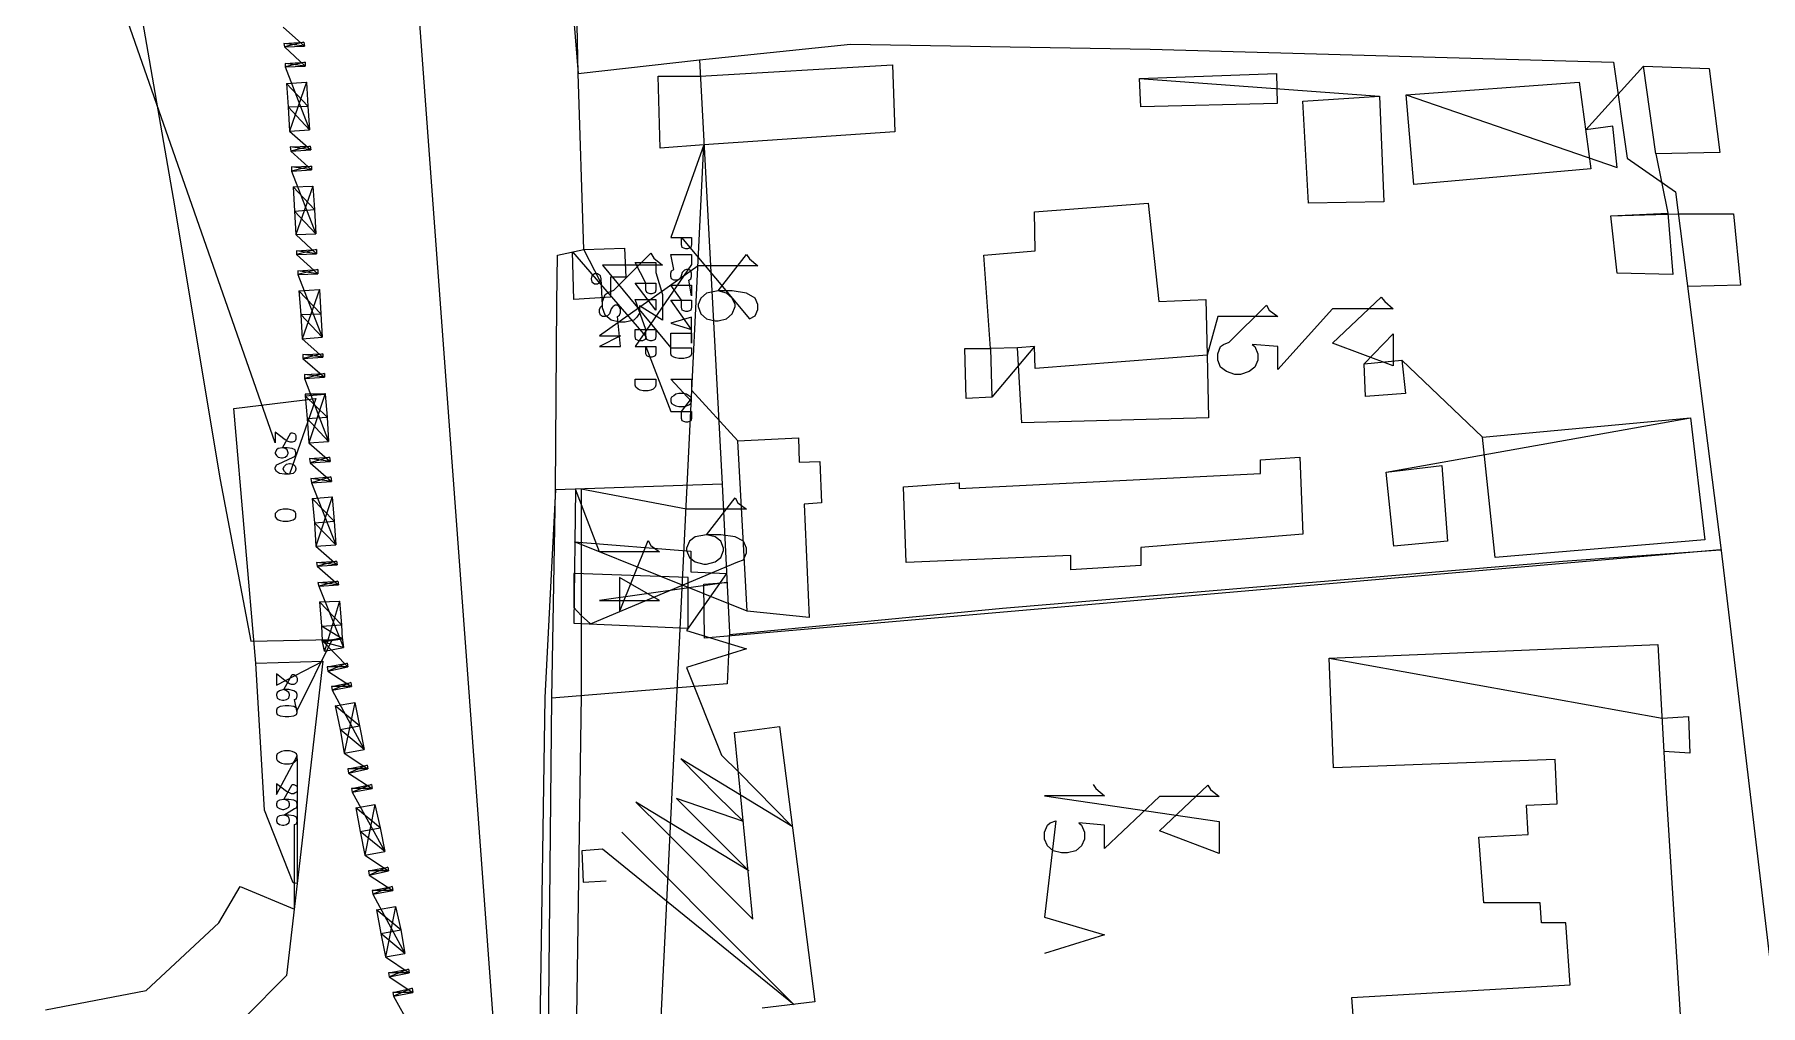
# Model space of a CAD drawing. Header units: metres. Extents: x 0 to 805, y 0 to 1107.
# Drawn here: x 180.3 to 334, y 172.6 to 259.1 of the extents above; entities that cross this region are included whole.
import ezdxf

# ---------------------------------------------------------------- set-up
doc = ezdxf.new("R2010")
doc.units = ezdxf.units.M
doc.layers.add('GUIDES', color=8, linetype='Continuous')
doc.layers.add('ROADS', color=7, linetype='Continuous')

msp = doc.modelspace()

# ---------------------------------------------------------------- linework, layer by layer
at = {"layer": 'GUIDES'}
for points in [[(204.34, 258.05), (202.49, 258.3), (204.27, 258.43), (204.34, 258.05)], [(202.56, 257.99), (204.34, 258.05), (202.49, 258.3), (202.56, 257.99)], [(204.4, 256.27), (202.62, 256.53), (204.4, 256.65), (204.4, 256.27)], [(202.62, 256.21), (204.4, 256.27), (202.62, 256.53), (202.62, 256.21)], [(290.89, 255.64), (290.95, 252.97), (278.82, 252.65), (278.69, 255.19), (290.89, 255.64)], [(323.59, 256.27), (329.43, 256.08), (330.38, 248.59), (324.67, 248.46), (323.59, 256.27)], [(204.65, 252.72), (202.75, 254.75), (204.53, 254.87), (204.65, 252.72)], [(202.88, 252.65), (204.65, 252.72), (202.75, 254.75), (202.88, 252.65)], [(317.87, 254.87), (318.89, 247.13), (303.14, 245.73), (302.44, 253.73), (317.87, 254.87)], [(204.78, 250.62), (202.88, 252.65), (204.65, 252.72), (204.78, 250.62)], [(203, 250.49), (204.78, 250.62), (202.88, 252.65), (203, 250.49)], [(300.09, 253.6), (300.47, 244.21), (293.74, 244.08), (293.24, 253.16), (300.09, 253.6)], [(204.91, 248.84), (203.07, 249.1), (204.84, 249.16), (204.91, 248.84)], [(203.13, 248.72), (204.91, 248.84), (203.07, 249.1), (203.13, 248.72)], [(204.97, 247.06), (203.19, 247.32), (204.97, 247.38), (204.97, 247.06)], [(203.19, 246.94), (204.97, 247.06), (203.19, 247.32), (203.19, 246.94)], [(205.22, 243.51), (203.32, 245.54), (205.1, 245.6), (205.22, 243.51)], [(203.45, 243.38), (205.22, 243.51), (203.32, 245.54), (203.45, 243.38)], [(205.35, 241.35), (203.45, 243.38), (205.22, 243.51), (205.35, 241.35)], [(203.57, 241.29), (205.35, 241.35), (203.45, 243.38), (203.57, 241.29)], [(267.84, 231.19), (265.42, 231.13), (264.85, 239.44), (269.42, 239.83), (269.36, 243.32), (279.46, 244.08), (280.41, 235.32), (284.6, 235.51), (284.73, 230.55), (269.42, 229.35), (269.36, 231.32), (267.84, 231.19)], [(325.75, 243.19), (326.19, 237.73), (321.24, 237.86), (320.67, 242.94), (325.75, 243.19)], [(205.42, 239.57), (203.64, 239.83), (205.42, 239.95), (205.42, 239.57)], [(203.64, 239.51), (205.42, 239.57), (203.64, 239.83), (203.64, 239.51)], [(205.54, 237.79), (203.76, 238.05), (205.54, 238.17), (205.54, 237.79)], [(203.76, 237.73), (205.54, 237.79), (203.76, 238.05), (203.76, 237.73)], [(230.75, 237.35), (230.69, 237.6), (230.43, 237.79), (230.18, 237.79), (229.93, 237.6), (229.86, 237.35), (229.93, 237.09), (230.18, 236.9), (230.43, 236.9), (230.69, 237.09), (230.75, 237.35)], [(205.8, 234.24), (203.83, 236.27), (205.67, 236.4), (205.8, 234.24)], [(204.02, 234.17), (205.8, 234.24), (203.83, 236.27), (204.02, 234.17)], [(205.92, 232.14), (204.02, 234.17), (205.8, 234.24), (205.92, 232.14)], [(204.15, 232.01), (205.92, 232.14), (204.02, 234.17), (204.15, 232.01)], [(205.99, 230.36), (204.21, 230.62), (205.99, 230.68), (205.99, 230.36)], [(204.21, 230.24), (205.99, 230.36), (204.21, 230.62), (204.21, 230.24)], [(236.97, 231.19), (238.82, 231.19), (238.82, 230.68), (238.75, 230.49), (238.56, 230.36), (238.37, 230.3), (238.12, 230.24), (237.67, 230.24), (237.42, 230.3), (237.23, 230.36), (237.04, 230.49), (236.97, 230.68), (236.97, 231.19)], [(265.42, 231.13), (265.55, 226.81), (263.26, 226.68), (263.14, 231.13), (265.42, 231.13)], [(302.06, 230.11), (302.38, 227.13), (298.82, 226.87), (298.7, 229.79), (302.06, 230.11)], [(206.11, 228.59), (204.34, 228.84), (206.11, 228.9), (206.11, 228.59)], [(204.34, 228.46), (206.11, 228.59), (204.34, 228.84), (204.34, 228.46)], [(233.8, 228.4), (235.64, 228.4), (235.64, 227.89), (235.58, 227.7), (235.39, 227.51), (235.2, 227.44), (234.94, 227.38), (234.5, 227.38), (234.24, 227.44), (234.05, 227.51), (233.86, 227.7), (233.8, 227.89), (233.8, 228.4)], [(206.18, 227.06), (204.4, 227.06), (206.18, 227.13), (206.18, 227.06)], [(206.37, 225.03), (204.4, 226.93), (206.18, 227.06), (206.37, 225.03)], [(204.4, 226.93), (206.18, 227.06), (204.4, 227.06), (204.4, 226.93)], [(204.59, 224.9), (206.37, 225.03), (204.4, 226.93), (204.59, 224.9)], [(238.82, 226.68), (238.75, 226.81), (238.56, 226.93), (238.37, 227.06), (238.12, 227.13), (237.67, 227.13), (237.42, 227.06), (237.23, 226.93), (237.04, 226.81), (236.97, 226.68), (236.97, 226.43), (237.04, 226.24), (237.23, 226.11), (237.42, 226.05), (237.67, 225.98), (238.12, 225.98), (238.37, 226.05), (238.56, 226.11), (238.75, 226.24), (238.82, 226.43), (238.82, 226.68)], [(206.49, 222.87), (204.59, 224.9), (206.37, 225.03), (206.49, 222.87)], [(204.72, 222.74), (206.49, 222.87), (204.59, 224.9), (204.72, 222.74)], [(327.78, 224.97), (329.05, 214.11), (310.38, 212.52), (309.24, 223.25), (327.78, 224.97)], [(242.94, 222.93), (248.34, 223.19), (248.4, 221.03), (250.25, 221.09), (250.37, 217.41), (248.85, 217.28), (249.29, 207.19), (243.77, 207.76), (242.94, 222.93)], [(206.62, 221.09), (204.78, 221.35), (206.56, 221.47), (206.62, 221.09)], [(204.84, 220.97), (206.62, 221.09), (204.78, 221.35), (204.84, 220.97)], [(292.98, 221.47), (293.24, 214.62), (278.82, 213.41), (278.82, 211.82), (272.6, 211.44), (272.6, 212.71), (257.93, 212.08), (257.68, 218.81), (262.63, 219.19), (262.63, 218.68), (289.49, 220.01), (289.49, 221.22), (292.98, 221.47)], [(305.62, 220.71), (306.13, 213.98), (301.36, 213.54), (300.67, 220.14), (305.62, 220.71)], [(206.75, 219.31), (204.91, 219.57), (206.69, 219.7), (206.75, 219.31)], [(204.97, 219.19), (206.75, 219.31), (204.91, 219.57), (204.97, 219.19)], [(203.57, 216.46), (203.51, 216.58), (203.32, 216.71), (203.13, 216.77), (202.88, 216.84), (202.43, 216.84), (202.18, 216.77), (201.99, 216.71), (201.86, 216.58), (201.73, 216.46), (201.73, 216.14), (201.86, 216.01), (201.99, 215.89), (202.18, 215.82), (202.43, 215.76), (202.88, 215.76), (203.13, 215.82), (203.32, 215.89), (203.51, 216.01), (203.57, 216.14), (203.57, 216.46)], [(207, 215.76), (205.03, 217.79), (206.81, 217.92), (207, 215.76)], [(205.22, 215.63), (207, 215.76), (205.03, 217.79), (205.22, 215.63)], [(207.13, 213.66), (205.22, 215.63), (207, 215.76), (207.13, 213.66)], [(205.35, 213.54), (207.13, 213.66), (205.22, 215.63), (205.35, 213.54)], [(207.26, 211.89), (205.42, 212.08), (207.19, 212.2), (207.26, 211.89)], [(205.48, 211.76), (207.26, 211.89), (205.42, 212.08), (205.48, 211.76)], [(207.38, 210.11), (205.54, 210.3), (207.32, 210.42), (207.38, 210.11)], [(205.61, 209.98), (207.38, 210.11), (205.54, 210.3), (205.61, 209.98)], [(207.64, 206.55), (205.67, 208.58), (207.45, 208.65), (207.64, 206.55)], [(205.86, 206.42), (207.64, 206.55), (205.67, 208.58), (205.86, 206.42)], [(207.7, 205.28), (205.86, 206.42), (207.64, 206.55), (207.7, 205.28)], [(205.92, 205.15), (207.7, 205.28), (205.86, 206.42), (205.92, 205.15)], [(207.83, 204.52), (205.92, 205.03), (207.7, 205.41), (207.83, 204.52)], [(206.11, 204.2), (207.83, 204.52), (205.92, 205.03), (206.11, 204.2)], [(324.86, 204.77), (325.56, 192.01), (327.27, 165.21), (298.32, 163.75), (297.62, 173.34), (317.05, 174.48), (316.67, 180.01), (314.51, 180.01), (314.38, 181.79), (309.36, 181.79), (308.92, 187.63), (313.3, 187.88), (313.17, 190.49), (315.91, 190.61), (315.71, 194.55), (295.97, 193.79), (295.59, 203.57), (324.86, 204.77)], [(205.99, 203.31), (203.7, 183.5), (203.32, 183.56), (200.78, 190.04), (200.02, 203.12), (205.99, 203.31)], [(208.21, 202.8), (206.37, 202.8), (208.15, 203.12), (208.21, 202.8)], [(206.43, 202.42), (208.21, 202.8), (206.37, 202.8), (206.43, 202.42)], [(208.53, 201.03), (206.75, 201.03), (208.46, 201.41), (208.53, 201.03)], [(206.81, 200.71), (208.53, 201.03), (206.75, 201.03), (206.81, 200.71)], [(203.7, 198.93), (203.64, 199.12), (203.38, 199.25), (202.94, 199.31), (202.62, 199.31), (202.18, 199.25), (201.92, 199.12), (201.86, 198.93), (201.86, 198.74), (201.92, 198.55), (202.18, 198.42), (202.62, 198.36), (202.94, 198.36), (203.38, 198.42), (203.64, 198.55), (203.7, 198.74), (203.7, 198.93)], [(209.23, 197.53), (207.07, 199.31), (208.84, 199.63), (209.23, 197.53)], [(207.51, 197.22), (209.23, 197.53), (207.07, 199.31), (207.51, 197.22)], [(209.67, 195.44), (207.51, 197.22), (209.23, 197.53), (209.67, 195.44)], [(207.89, 195.12), (209.67, 195.44), (207.51, 197.22), (207.89, 195.12)], [(203.7, 194.87), (203.64, 195.06), (203.45, 195.18), (203.26, 195.25), (203, 195.31), (202.56, 195.31), (202.3, 195.25), (202.11, 195.18), (201.92, 195.06), (201.86, 194.87), (201.86, 194.61), (201.92, 194.49), (202.11, 194.3), (202.3, 194.23), (202.56, 194.17), (203, 194.17), (203.26, 194.23), (203.45, 194.3), (203.64, 194.49), (203.7, 194.61), (203.7, 194.87)], [(209.99, 193.72), (208.21, 193.72), (209.92, 194.04), (209.99, 193.72)], [(208.27, 193.34), (209.99, 193.72), (208.21, 193.72), (208.27, 193.34)], [(210.37, 191.95), (208.53, 191.95), (210.3, 192.33), (210.37, 191.95)], [(208.59, 191.63), (210.37, 191.95), (208.53, 191.95), (208.59, 191.63)], [(211.07, 188.45), (208.91, 190.23), (210.62, 190.55), (211.07, 188.45)], [(209.29, 188.14), (211.07, 188.45), (208.91, 190.23), (209.29, 188.14)], [(211.51, 186.36), (209.29, 188.14), (211.07, 188.45), (211.51, 186.36)], [(209.73, 186.04), (211.51, 186.36), (209.29, 188.14), (209.73, 186.04)], [(211.83, 184.64), (210.05, 184.64), (211.77, 184.96), (211.83, 184.64)], [(210.11, 184.26), (211.83, 184.64), (210.05, 184.64), (210.11, 184.26)], [(212.21, 182.87), (210.37, 182.87), (212.15, 183.25), (212.21, 182.87)], [(210.43, 182.55), (212.21, 182.87), (210.37, 182.87), (210.43, 182.55)], [(212.91, 179.37), (210.75, 181.15), (212.46, 181.47), (212.91, 179.37)], [(211.13, 179.06), (212.91, 179.37), (210.75, 181.15), (211.13, 179.06)], [(213.29, 177.28), (211.13, 179.06), (212.91, 179.37), (213.29, 177.28)], [(211.57, 176.96), (213.29, 177.28), (211.13, 179.06), (211.57, 176.96)], [(213.67, 175.56), (211.83, 175.56), (213.61, 175.88), (213.67, 175.56)], [(211.89, 175.18), (213.67, 175.56), (211.83, 175.56), (211.89, 175.18)], [(213.99, 173.79), (212.21, 173.79), (213.92, 174.17), (213.99, 173.79)], [(212.27, 173.47), (213.99, 173.79), (212.21, 173.79), (212.27, 173.47)]]:
    msp.add_lwpolyline(points, close=True, dxfattribs=at)
at = {"layer": 'ROADS'}
for points in [[(224.78, 122.48), (199.7, 462.08)], [(219.7, 365.94), (228.72, 255.64), (239.51, 256.84), (241.55, 219.06), (226.69, 218.55), (226.81, 235.25), (226.88, 239.44), (229.23, 239.95), (228.72, 255.64), (228.21, 280.08)], [(189.03, 265.42), (192.65, 244.52), (196.84, 219.44), (199.57, 205.09), (206.81, 205.22), (203.7, 198.93), (203.64, 199.12), (203.38, 199.25), (202.94, 199.31), (202.62, 199.31), (202.18, 199.25), (201.92, 199.12), (201.86, 198.93), (201.86, 198.74), (201.92, 198.55), (202.18, 198.42), (202.62, 198.36), (202.94, 198.36), (203.38, 198.42), (203.64, 198.55), (203.7, 198.74), (203.45, 199.88), (203.64, 199.95), (203.7, 200.2), (203.7, 200.33), (203.64, 200.52), (203.38, 200.65), (202.94, 200.77), (202.49, 200.77), (202.11, 200.65), (201.92, 200.52), (201.86, 200.33), (201.86, 200.26), (201.92, 200.01), (202.11, 199.88), (202.37, 199.82), (202.49, 199.82), (202.75, 199.88), (202.94, 200.01), (203, 200.26), (203, 200.33), (202.94, 200.52), (202.75, 200.65), (202.49, 200.77), (203.26, 202.11), (203.38, 202.11), (203.51, 202.04), (203.64, 201.92), (203.7, 201.79), (203.7, 201.53), (203.64, 201.41), (203.51, 201.28), (203.38, 201.22), (203.19, 201.22), (203, 201.28), (202.75, 201.47), (201.86, 202.17), (201.86, 201.15), (205.99, 203.31), (203.7, 183.5), (203.32, 183.56), (200.78, 190.04), (200.02, 203.12), (198.05, 225.79), (205.35, 226.68), (203, 219.95), (202.75, 220.01), (202.56, 220.2), (202.43, 220.39), (202.43, 220.46), (202.56, 220.65), (202.75, 220.84), (203, 220.9), (203.07, 220.9), (203.32, 220.84), (203.51, 220.65), (203.57, 220.46), (203.57, 220.39), (203.51, 220.2), (203.32, 220.01), (203, 219.95), (202.56, 219.95), (202.11, 220.01), (201.86, 220.2), (201.73, 220.39), (201.73, 220.52), (201.86, 220.78), (201.99, 220.84), (203.32, 221.47), (203.51, 221.54), (203.57, 221.73), (203.57, 221.85), (203.51, 222.11), (203.26, 222.24), (202.81, 222.3), (202.37, 222.3), (201.99, 222.24), (201.86, 222.11), (201.73, 221.85), (201.73, 221.79), (201.86, 221.6), (201.99, 221.47), (202.3, 221.41), (202.37, 221.41), (202.62, 221.47), (202.81, 221.6), (202.88, 221.79), (202.88, 221.85), (202.81, 222.11), (202.62, 222.24), (202.37, 222.3), (203.13, 223.63), (203.26, 223.63), (203.45, 223.57), (203.51, 223.51), (203.57, 223.38), (203.57, 223.06), (203.51, 222.93), (203.45, 222.87), (203.26, 222.81), (203.07, 222.81), (202.88, 222.87), (202.62, 223), (201.73, 223.7), (201.73, 222.74), (176.78, 294.05)], [(202.43, 259.76), (204.34, 258.05), (202.49, 258.3), (204.27, 258.43), (202.56, 257.99), (204.4, 256.27), (202.62, 256.53), (204.4, 256.65), (202.62, 256.21), (204.78, 250.62), (202.88, 252.65), (204.65, 252.72), (202.75, 254.75), (204.53, 254.87), (203, 250.49), (204.91, 248.84), (203.07, 249.1), (204.84, 249.16), (203.13, 248.72), (204.97, 247.06), (203.19, 247.32), (204.97, 247.38), (203.19, 246.94), (205.35, 241.35), (203.45, 243.38), (205.22, 243.51), (203.32, 245.54), (205.1, 245.6), (203.57, 241.29), (205.42, 239.57), (203.64, 239.83), (205.42, 239.95), (203.64, 239.51), (205.54, 237.79), (203.76, 238.05), (205.54, 238.17), (203.76, 237.73), (205.92, 232.14), (204.02, 234.17), (205.8, 234.24), (203.83, 236.27), (205.67, 236.4), (204.15, 232.01), (205.99, 230.36), (204.21, 230.62), (205.99, 230.68), (204.21, 230.24), (206.11, 228.59), (204.34, 228.84), (206.11, 228.9), (204.34, 228.46), (206.49, 222.87), (204.59, 224.9), (206.37, 225.03), (204.4, 226.93), (206.18, 227.06), (204.4, 227.06), (206.18, 227.13), (204.72, 222.74), (206.62, 221.09), (204.78, 221.35), (206.56, 221.47), (204.84, 220.97), (206.75, 219.31), (204.91, 219.57), (206.69, 219.7), (204.97, 219.19), (207.13, 213.66), (205.22, 215.63), (207, 215.76), (205.03, 217.79), (206.81, 217.92), (205.35, 213.54), (207.26, 211.89), (205.42, 212.08), (207.19, 212.2), (205.48, 211.76), (207.38, 210.11), (205.54, 210.3), (207.32, 210.42), (205.61, 209.98), (207.83, 204.52), (205.92, 205.03), (207.7, 205.28), (205.86, 206.42), (207.64, 206.55), (205.67, 208.58), (207.45, 208.65), (206.11, 204.2), (205.92, 205.15), (208.21, 202.8), (206.37, 202.8), (208.15, 203.12), (206.43, 202.42), (208.53, 201.03), (206.75, 201.03), (208.46, 201.41), (206.81, 200.71), (209.67, 195.44), (207.51, 197.22), (209.23, 197.53), (207.07, 199.31), (208.84, 199.63), (207.89, 195.12), (209.99, 193.72), (208.21, 193.72), (209.92, 194.04), (208.27, 193.34), (210.37, 191.95), (208.53, 191.95), (210.3, 192.33), (208.59, 191.63), (211.51, 186.36), (209.29, 188.14), (211.07, 188.45), (208.91, 190.23), (210.62, 190.55), (209.73, 186.04), (211.83, 184.64), (210.05, 184.64), (211.77, 184.96), (210.11, 184.26), (212.21, 182.87), (210.37, 182.87), (212.15, 183.25), (210.43, 182.55), (213.29, 177.28), (211.13, 179.06), (212.91, 179.37), (210.75, 181.15), (212.46, 181.47), (211.57, 176.96), (213.67, 175.56), (211.83, 175.56), (213.61, 175.88), (211.89, 175.18), (213.99, 173.79), (212.21, 173.79), (213.92, 174.17), (212.27, 173.47), (215.19, 168.26)], [(239.51, 256.84), (252.98, 258.24), (279.65, 257.8), (320.92, 256.65), (322.13, 248.08), (326.45, 245.1), (330.51, 213.16), (335.02, 175.18)], [(234.82, 145.46), (239.9, 249.29), (236.02, 248.97), (235.83, 255.38), (239.58, 255.38), (256.72, 256.4), (256.91, 250.43), (239.9, 249.29), (236.97, 241.03), (238.82, 241.03), (238.82, 240.4), (238.75, 240.14), (238.63, 240.08), (238.44, 240.02), (238.31, 240.02), (238.12, 240.08), (237.99, 240.14), (237.93, 240.4), (237.93, 241.03), (243.96, 233.79), (244.47, 234.05), (244.72, 234.62), (244.72, 235.06), (244.47, 235.63), (243.71, 236.08), (242.44, 236.27), (241.17, 236.27), (240.15, 236.08), (239.64, 235.63), (239.39, 235.06), (239.39, 234.87), (239.64, 234.24), (240.15, 233.79), (240.91, 233.6), (241.17, 233.6), (241.93, 233.79), (242.44, 234.24), (242.69, 234.87), (242.69, 235.06), (242.44, 235.63), (241.93, 236.08), (241.17, 236.27), (243.71, 239.51), (243.96, 239.13), (244.72, 238.49), (239.39, 238.49), (230.62, 232.27), (232.47, 232.27), (230.62, 231.32), (232.47, 231.32), (232.21, 233.98), (232.4, 234.11), (232.47, 234.36), (232.47, 234.62), (232.4, 234.81), (232.21, 235), (232.02, 235), (231.83, 234.87), (231.77, 234.81), (231.64, 234.68), (231.51, 234.24), (231.39, 234.11), (231.32, 234.05), (231.13, 233.98), (230.88, 233.98), (230.69, 234.11), (230.62, 234.36), (230.62, 234.62), (230.69, 234.81), (230.88, 235), (230.75, 237.35), (230.69, 237.6), (230.43, 237.79), (230.18, 237.79), (229.93, 237.6), (229.86, 237.35), (229.93, 237.09), (230.18, 236.9), (230.43, 236.9), (230.69, 237.09), (229.23, 239.95), (232.85, 240.08), (232.97, 237.48), (231.58, 237.48), (231.58, 235.7), (228.34, 235.51), (228.21, 239.76), (234.75, 232.21), (234.69, 231.95), (234.56, 231.89), (234.43, 231.82), (234.12, 231.82), (233.99, 231.89), (233.86, 231.95), (233.8, 232.21), (233.8, 232.84), (235.64, 232.84), (235.64, 232.21), (235.58, 231.95), (235.45, 231.89), (235.26, 231.82), (235.13, 231.82), (234.94, 231.89), (234.82, 231.95), (234.75, 232.21), (234.75, 232.84), (233.8, 235.51), (235.64, 235.51), (235.64, 234.55), (233.8, 236.97), (235.64, 236.97), (235.64, 236.33), (235.58, 236.14), (235.45, 236.08), (235.26, 236.02), (235.13, 236.02), (234.94, 236.08), (234.82, 236.14), (234.75, 236.33), (234.75, 236.97), (233.8, 238.81), (235.64, 238.81), (235.64, 237.92), (236.21, 235.95), (236.21, 233.67), (234.18, 234.94), (234.18, 234.3), (233.93, 233.92), (233.67, 233.67), (232.91, 233.48), (232.4, 233.48), (231.64, 233.67), (231.13, 234.11), (230.88, 234.75), (230.88, 235.32), (231.13, 235.95), (231.39, 236.14), (231.89, 236.33), (235.2, 239.63), (235.45, 239.19), (236.21, 238.56), (230.88, 238.56), (236.97, 231.19), (238.82, 231.19), (238.82, 230.68), (238.75, 230.49), (238.56, 230.36), (238.37, 230.3), (238.12, 230.24), (237.67, 230.24), (237.42, 230.3), (237.23, 230.36), (237.04, 230.49), (236.97, 230.68), (236.97, 232.52), (238.82, 232.52), (238.82, 231.63), (238.82, 233.92), (236.97, 233.41), (238.82, 232.84), (236.97, 235.44), (238.82, 235.44), (238.82, 234.81), (238.75, 234.55), (238.63, 234.49), (238.44, 234.43), (238.31, 234.43), (238.12, 234.49), (237.99, 234.55), (237.93, 234.81), (237.93, 235.44), (236.97, 236.78), (238.82, 236.78), (238.82, 235.82), (238.56, 237.22), (238.75, 237.35), (238.82, 237.54), (238.82, 237.86), (238.75, 238.05), (238.56, 238.17), (238.37, 238.17), (238.18, 238.11), (238.12, 238.05), (237.99, 237.92), (237.86, 237.48), (237.74, 237.35), (237.67, 237.29), (237.48, 237.22), (237.23, 237.22), (237.04, 237.35), (236.97, 237.54), (236.97, 237.86), (237.04, 238.05), (237.23, 238.17), (236.97, 239.51), (238.82, 239.51), (238.82, 238.62), (233.8, 231.32), (235.64, 231.32), (235.64, 230.68), (235.58, 230.49), (235.45, 230.43), (235.26, 230.36), (235.13, 230.36), (234.94, 230.43), (234.82, 230.49), (234.75, 230.68), (234.75, 231.32), (236.97, 225.54), (238.82, 225.54), (238.82, 224.9), (238.75, 224.71), (238.63, 224.65), (238.44, 224.59), (238.31, 224.59), (238.12, 224.65), (237.99, 224.71), (237.93, 224.9), (237.93, 225.54), (238.82, 226.68), (238.75, 226.81), (238.56, 226.93), (238.37, 227.06), (238.12, 227.13), (237.67, 227.13), (237.42, 227.06), (237.23, 226.93), (237.04, 226.81), (236.97, 226.68), (236.97, 226.43), (237.04, 226.24), (237.23, 226.11), (237.42, 226.05), (237.67, 225.98), (238.12, 225.98), (238.37, 226.05), (238.56, 226.11), (238.75, 226.24), (238.82, 226.43), (236.97, 228.4), (238.82, 228.4), (238.82, 227.44), (242.94, 222.93), (248.34, 223.19), (248.4, 221.03), (250.25, 221.09), (250.37, 217.41), (248.85, 217.28), (249.29, 207.19), (243.77, 207.76), (228.4, 213.92), (238.75, 213.09), (238.75, 211.25), (241.93, 211.12), (238.37, 206.04), (243.71, 204.39), (238.37, 202.74), (241.48, 194.93), (243.01, 193.41), (247.77, 188.58), (237.86, 194.61), (241.1, 191.31), (243.45, 189.03), (237.48, 191.06), (239.96, 188.58), (243.9, 184.64), (233.86, 190.74), (236.28, 188.33), (244.28, 180.33), (242.63, 196.96), (246.63, 197.47), (249.8, 172.96), (245.1, 172.39)], [(290.89, 255.64), (290.95, 252.97), (278.82, 252.65), (278.69, 255.19), (300.09, 253.6), (300.47, 244.21), (293.74, 244.08), (293.24, 253.16)], [(317.87, 254.87), (318.89, 247.13), (303.14, 245.73), (302.44, 253.73), (321.24, 247.25), (320.86, 250.94), (318.45, 250.62), (323.59, 256.27), (329.43, 256.08), (330.38, 248.59), (324.67, 248.46), (325.75, 243.19), (326.19, 237.73), (321.24, 237.86), (320.67, 242.94), (326.7, 243.13), (331.59, 243.13), (332.22, 236.78), (327.53, 236.65)], [(305.62, 220.71), (306.13, 213.98), (301.36, 213.54), (300.67, 220.14), (327.78, 224.97), (329.05, 214.11), (310.38, 212.52), (309.24, 223.25), (302.06, 230.11), (302.38, 227.13), (298.82, 226.87), (298.7, 229.79), (301.3, 232.46), (301.3, 229.6), (295.9, 231.63), (300.22, 235.7), (300.54, 235.32), (301.3, 234.68), (295.9, 234.68), (291.01, 229.28), (291.01, 231.32), (288.73, 231.51), (288.98, 231.32), (289.24, 230.68), (289.24, 230.11), (288.98, 229.47), (288.47, 229.09), (287.71, 228.84), (287.2, 228.84), (286.44, 229.09), (285.93, 229.47), (285.68, 230.11), (285.68, 230.68), (285.93, 231.32), (286.19, 231.51), (286.7, 231.7), (290, 235), (290.25, 234.55), (291.01, 233.98), (285.68, 233.98), (284.73, 230.55), (284.85, 224.97), (268.22, 224.52), (267.84, 231.19), (265.42, 231.13), (264.85, 239.44), (269.42, 239.83), (269.36, 243.32), (279.46, 244.08), (280.41, 235.32), (284.6, 235.51), (284.73, 230.55), (269.42, 229.35), (269.36, 231.32), (265.55, 226.81), (263.26, 226.68), (263.14, 231.13)], [(292.98, 221.47), (293.24, 214.62), (278.82, 213.41), (278.82, 211.82), (272.6, 211.44), (272.6, 212.71), (257.93, 212.08), (257.68, 218.81), (262.63, 219.19), (262.63, 218.68), (289.49, 220.01), (289.49, 221.22)], [(226.05, 166.8), (226.37, 200.01), (226.69, 218.55), (225.74, 200.07), (225.23, 166.67)], [(241.55, 219.06), (242.18, 205.85), (241.99, 201.28), (226.37, 200.01)], [(242.18, 205.66), (266.5, 208.01), (316.41, 212.2), (330.45, 213.22), (239.96, 205.34), (239.9, 210.17), (241.93, 210.3), (230.62, 208.71), (235.96, 208.71), (232.4, 210.74), (232.4, 207.69), (234.94, 214.04), (235.2, 213.6), (235.96, 213.03), (230.62, 213.03), (228.47, 218.62), (228.34, 206.68), (238.5, 206.23), (238.5, 210.74), (228.34, 211.12), (228.34, 208.08), (228.97, 207.38), (229.8, 206.61), (242.94, 212.14), (243.45, 212.33), (243.71, 212.96), (243.71, 213.35), (243.45, 213.98), (242.69, 214.36), (241.42, 214.55), (240.15, 214.55), (239.13, 214.36), (238.63, 213.98), (238.37, 213.35), (238.37, 213.16), (238.63, 212.52), (239.13, 212.14), (239.9, 211.95), (240.15, 211.95), (240.91, 212.14), (241.42, 212.52), (241.67, 213.16), (241.67, 213.35), (241.42, 213.98), (240.91, 214.36), (240.15, 214.55), (242.69, 217.85), (242.94, 217.41), (243.71, 216.84), (238.37, 216.84), (228.97, 218.62), (228.97, 200.26), (228.53, 169.59)], [(324.86, 204.77), (325.56, 192.01), (327.27, 165.21), (298.32, 163.75), (297.62, 173.34), (317.05, 174.48), (316.67, 180.01), (314.51, 180.01), (314.38, 181.79), (309.36, 181.79), (308.92, 187.63), (313.3, 187.88), (313.17, 190.49), (315.91, 190.61), (315.71, 194.55), (295.97, 193.79), (295.59, 203.57), (325.24, 198.23), (327.59, 198.36), (327.72, 195.12), (325.43, 195.25)], [(181.29, 172.26), (190.24, 173.98), (196.72, 180.01), (198.62, 183.25), (203.45, 181.21), (203.45, 188.77), (203.64, 188.83), (203.7, 189.03), (203.7, 189.15), (203.64, 189.41), (203.38, 189.53), (202.94, 189.6), (202.49, 189.6), (202.11, 189.53), (201.92, 189.41), (201.86, 189.15), (201.86, 189.09), (201.92, 188.9), (202.11, 188.77), (202.37, 188.71), (202.49, 188.71), (202.75, 188.77), (202.94, 188.9), (203, 189.09), (203, 189.15), (202.94, 189.41), (202.75, 189.53), (202.49, 189.6), (203.45, 190.17), (203.64, 190.23), (203.7, 190.42), (203.7, 190.61), (203.64, 190.8), (203.38, 190.93), (202.94, 190.99), (202.49, 190.99), (202.11, 190.93), (201.92, 190.8), (201.86, 190.61), (201.86, 190.49), (201.92, 190.3), (202.11, 190.17), (202.37, 190.1), (202.49, 190.1), (202.75, 190.17), (202.94, 190.3), (203, 190.49), (203, 190.61), (202.94, 190.8), (202.75, 190.93), (202.49, 190.99), (203.26, 192.33), (203.38, 192.33), (203.51, 192.26), (203.64, 192.2), (203.7, 192.07), (203.7, 191.76), (203.64, 191.63), (203.51, 191.57), (203.38, 191.5), (203.19, 191.5), (203, 191.57), (202.75, 191.69), (201.86, 192.39), (201.86, 191.44), (203.7, 194.87), (203.64, 195.06), (203.45, 195.18), (203.26, 195.25), (203, 195.31), (202.56, 195.31), (202.3, 195.25), (202.11, 195.18), (201.92, 195.06), (201.86, 194.87), (201.86, 194.61), (201.92, 194.49), (202.11, 194.3), (202.3, 194.23), (202.56, 194.17), (203, 194.17), (203.26, 194.23), (203.45, 194.3), (203.64, 194.49), (203.7, 194.61), (203.7, 183.5), (202.75, 175.31), (195.32, 167.82)], [(274.57, 192.33), (274.82, 191.95), (275.58, 191.31), (270.25, 191.31), (285.81, 189.03), (285.81, 186.17), (280.47, 188.2), (284.79, 192.26), (285.04, 191.88), (285.81, 191.25), (280.47, 191.25), (275.58, 186.61), (275.58, 188.71), (273.3, 188.9), (273.55, 188.71), (273.8, 188.07), (273.8, 187.44), (273.55, 186.87), (273.04, 186.42), (272.28, 186.23), (271.77, 186.23), (271.01, 186.42), (270.5, 186.87), (270.25, 187.44), (270.25, 188.07), (270.5, 188.71), (270.76, 188.9), (271.26, 189.09), (270.25, 180.52), (275.58, 178.93), (270.25, 177.28)], [(232.59, 188.07), (244.72, 175.94), (247.96, 172.71), (230.88, 186.55), (229.04, 186.42), (229.16, 183.63), (231.2, 183.75)]]:
    msp.add_lwpolyline(points, dxfattribs=at)

doc.saveas('drawing.dxf')
